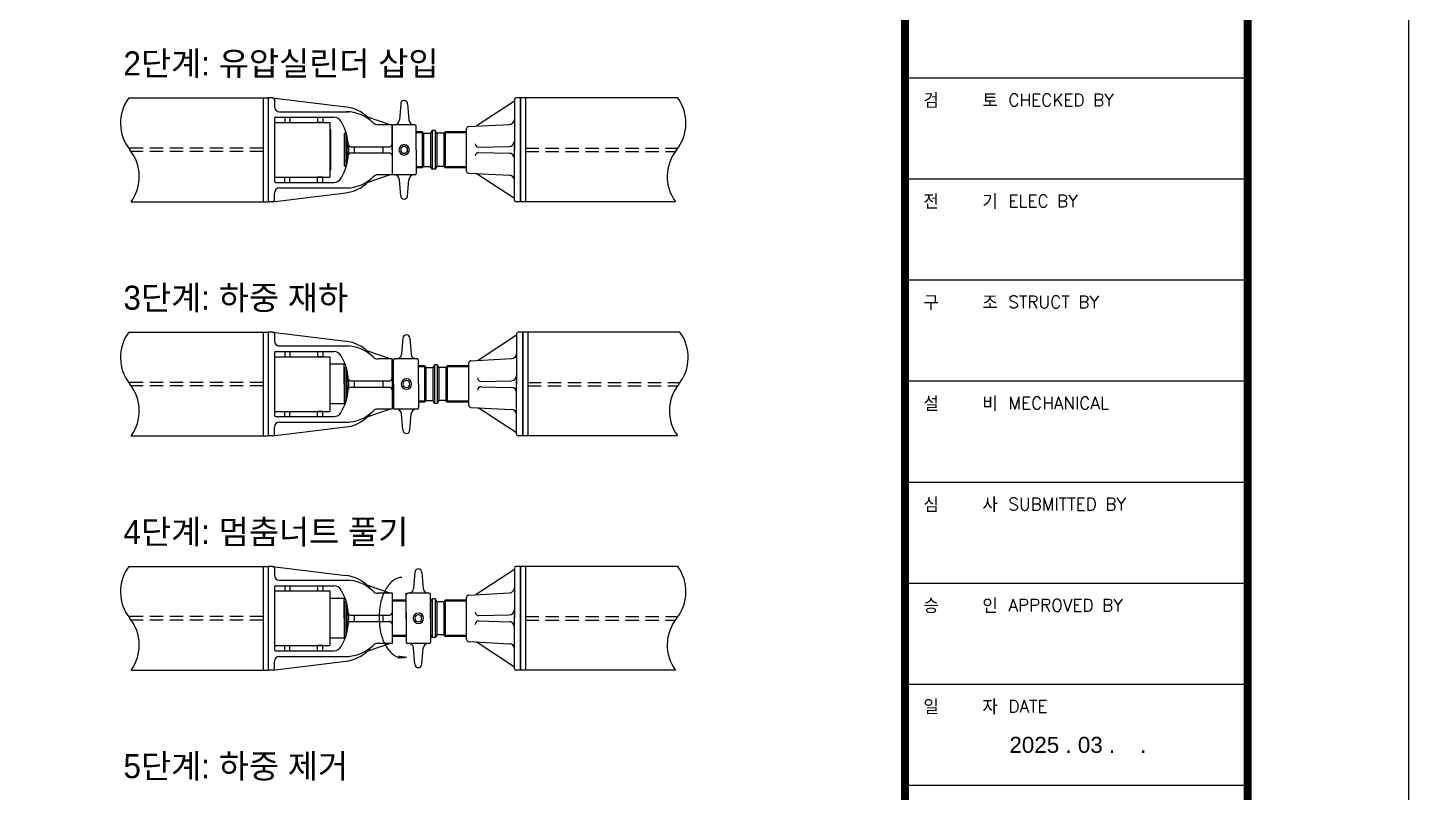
# Model space of a CAD drawing. Header units: millimetres. Extents: x 1073475 to 2890243, y -1340830 to -367733.
# Drawn here: x 2753097 to 2755683, y -372150 to -370718 of the extents above; entities that cross this region are included whole.
import ezdxf
from ezdxf.enums import TextEntityAlignment as Align

# ---------------------------------------------------------------- set-up
doc = ezdxf.new("R2010")
doc.units = ezdxf.units.MM
doc.header["$LTSCALE"] = 50
doc.linetypes.add('DASHED', pattern=[0.75, 0.5, -0.25])
for name, color, linetype in [('11', 11, 'Continuous'), ('3', 3, 'Continuous'), ('ASS', 3, 'Continuous'), ('DASH', 1, 'DASHED'), ('OIL', 6, 'Continuous'), ('ST_BOLT', 7, 'Continuous'), ('TEX', 3, 'Continuous'), ('TEXT', 3, 'Continuous'), ('TEXT1', 7, 'Continuous')]:
    doc.layers.add(name, color=color, linetype=linetype)
doc.styles.add('RXHG', font='arial.ttf')
doc.styles.add('RXHS', font='SIMPLEX.SHX', dxfattribs={"bigfont": 'WHGTXT.SHX'})
doc.styles.add('돋움', font='')
doc.styles.get('돋움').set_extended_font_data('Dotum')

# ---------------------------------------------------------------- blocks, each defined once
blk = doc.blocks.new('dbox')
at = {"layer": '11'}
blk.add_line((81088, 57600), (81088, 1800), dxfattribs=at)
at = {"layer": '11', "const_width": 150}
blk.add_lwpolyline([(81088, 1800), (4288, 1800), (4288, 57600), (81088, 57600)], close=True, dxfattribs=at)
blk.add_lwpolyline([(74675, 57600), (74675, 1800)], dxfattribs=at)
at = {"layer": '3'}
for p, q in [((81088, 28609), (74675, 28609)), ((81088, 26717), (74675, 26717)), ((81088, 24824), (74675, 24824)), ((81088, 22932), (74675, 22932)), ((81088, 21039), (74675, 21039)), ((81088, 19147), (74675, 19147)), ((81088, 17255), (74675, 17255)), ((81088, 15362), (74675, 15362))]:
    blk.add_line(p, q, dxfattribs=at)
at = {"layer": 'TEXT', "color": 7}
blk.add_line((84100, 59400), (84100, 0), dxfattribs=at)
at = {"layer": 'TEX', "color": 6, "linetype": 'Continuous', "style": 'RXHG', "width": 1}
for tag, p in [('일자', (76628, 15972)), ('축척', (76628, 13925)), ('설계번호', (76684, 12170))]:
    blk.add_attdef(tag, p, '', height=300, dxfattribs=at)
at = {"layer": 'TEX', "color": 7, "linetype": 'Continuous', "style": 'RXHG', "width": 1}
blk.add_attdef('파일명', (81840, 4453), '', height=300, rotation=90, dxfattribs=at)
at = {"layer": 'TEX', "linetype": 'Continuous', "style": 'RXHG', "width": 1}
for tag, p in [('도면명-1', (77799, 3389)), ('도면명-2', (77799, 2662))]:
    blk.add_attdef(tag, text='', height=400, dxfattribs=at).set_placement(p, align=Align.CENTER)
at = {"layer": 'TEXT1', "style": 'RXHS', "width": 1}
for s, height, p in [('검    토', 273.3, (75018, 28050)), ('CHECKED BY', 231.3, (76609, 28085)), ('전    기', 273.3, (75018, 26158)), ('ELEC BY', 231.3, (76609, 26192)), ('구    조', 273.3, (75018, 24266)), ('STRUCT BY', 231.3, (76609, 24300)), ('설    비', 273.3, (75018, 22373)), ('MECHANICAL', 231.3, (76609, 22407)), ('심    사', 273.3, (75018, 20481)), ('SUBMITTED BY', 231.29, (76609, 20515)), ('승    인', 273.3, (75018, 18588)), ('APPROVED BY', 231.29, (76609, 18623)), ('일    자', 273.3, (75018, 16696)), ('DATE', 231.3, (76609, 16730))]:
    blk.add_text(s, height=height, dxfattribs=at).set_placement(p)

msp = doc.modelspace()

# ---------------------------------------------------------------- linework, layer by layer
for p, q in [((2753286.2, -370849.2), (2753547.4, -370849.2)), ((2753538.3, -370849.2), (2753538.3, -371043.6)), ((2753547.4, -370849.2), (2753547.4, -371043.6)), ((2753547.4, -370849.2), (2753547.4, -371043.6)), ((2753555.8, -370849.2), (2753547.4, -370849.2)), ((2753555.8, -370849.2), (2753692.8, -370866)), ((2753559.1, -370852.4), (2753559.1, -370865.4)), ((2754008.5, -370855), (2753936.7, -370902.1)), ((2754008.5, -370852.4), (2754008.5, -370946.4)), ((2754008.5, -370852.4), (2754008.5, -370930.4)), ((2754008.5, -370852.4), (2754008.5, -370889.1)), ((2754020.2, -370849.2), (2754011.8, -370849.2)), ((2754314.5, -370849.2), (2754020.2, -370849.2)), ((2754020.2, -370849.2), (2754020.2, -371043.6)), ((2754020.2, -370849.2), (2754020.2, -371043.6)), ((2754020.2, -371043.6), (2754020.2, -370849.2)), ((2754029.3, -370849.2), (2754029.3, -371043.6)), ((2753568.8, -370875.1), (2753699.1, -370875.1)), ((2753559.1, -370887.4), (2753559.1, -371005.4)), ((2753561, -370885.5), (2753670.2, -370885.5)), ((2753578.5, -370885.5), (2753578.5, -370895.2)), ((2753578.5, -370895.2), (2753588.2, -370895.2)), ((2753588.2, -370885.5), (2753588.2, -370895.2)), ((2753640.1, -370885.5), (2753640.1, -370895.2)), ((2753649.8, -370895.2), (2753640.1, -370895.2)), ((2753649.8, -370885.5), (2753649.8, -370895.2)), ((2753776.1, -370899.4), (2753732.4, -370884.3)), ((2753742.4, -370894.3), (2753734.6, -370886.4)), ((2753779.4, -370899.4), (2753753, -370899.4)), ((2753779.4, -370935.7), (2753779.4, -370899.4)), ((2753779.4, -370899.4), (2753779.4, -370993.4)), ((2753919.1, -370986.1), (2753919.1, -370906.7)), ((2753922.8, -370902.8), (2753999.3, -370898.8)), ((2753835.9, -370912.5), (2753824.7, -370912.5)), ((2753835.9, -370914.4), (2753824.7, -370914.4)), ((2753835.9, -370912.5), (2753835.9, -370980.4)), ((2753835.9, -370912.5), (2753838.5, -370915.4)), ((2753838.5, -370915.4), (2753838.5, -370977.4)), ((2753838.5, -370915.4), (2753851.5, -370915.4)), ((2753854.7, -370910.3), (2753851.5, -370915.4)), ((2753851.5, -370915.4), (2753851.5, -370977.4)), ((2753854.7, -370910.3), (2753854.7, -370982.6)), ((2753859.9, -370910.3), (2753854.7, -370910.3)), ((2753859.9, -370910.3), (2753859.9, -370982.6)), ((2753863.1, -370915.4), (2753859.9, -370910.3)), ((2753876.1, -370915.4), (2753863.1, -370915.4)), ((2753863.1, -370915.4), (2753863.1, -370977.4)), ((2753878.7, -370912.5), (2753876.1, -370915.4)), ((2753876.1, -370915.4), (2753876.1, -370977.4)), ((2753878.7, -370912.5), (2753878.7, -370980.4)), ((2753919.1, -370912.5), (2753878.7, -370912.5)), ((2753919.1, -370914.4), (2753878.7, -370914.4)), ((2753701.1, -370940.6), (2753774.5, -370940.6)), ((2753701.1, -370952.2), (2753774.5, -370952.2)), ((2753708.5, -370940.6), (2753708.5, -370952.2)), ((2753762.2, -370940.6), (2753762.2, -370952.2)), ((2753779.4, -370935.7), (2753779.4, -370993.4)), ((2753941.9, -370941.4), (2753999, -370940.1)), ((2753941.9, -370951.4), (2753999, -370952.7)), ((2754008.5, -371040.4), (2754008.5, -370939.5)), ((2753835.9, -370978.4), (2753824.7, -370978.4)), ((2753835.9, -370980.4), (2753824.7, -370980.4)), ((2753835.9, -370980.4), (2753838.5, -370977.4)), ((2753838.5, -370977.4), (2753851.5, -370977.4)), ((2753854.7, -370982.6), (2753851.5, -370977.4)), ((2753859.9, -370982.6), (2753854.7, -370982.6)), ((2753863.1, -370977.4), (2753859.9, -370982.6)), ((2753876.1, -370977.4), (2753863.1, -370977.4)), ((2753878.7, -370980.4), (2753876.1, -370977.4)), ((2753919.1, -370978.4), (2753878.7, -370978.4)), ((2753919.1, -370980.4), (2753878.7, -370980.4)), ((2754008.5, -371040.4), (2754008.5, -370962.4)), ((2753561, -371007.3), (2753670.2, -371007.3)), ((2753578.5, -370997.6), (2753588.2, -370997.6)), ((2753578.5, -371007.3), (2753578.5, -370997.6)), ((2753588.2, -371007.3), (2753588.2, -370997.6)), ((2753649.8, -370997.6), (2753640.1, -370997.6)), ((2753640.1, -371007.3), (2753640.1, -370997.6)), ((2753649.8, -371007.3), (2753649.8, -370997.6)), ((2753776.1, -370993.4), (2753732.4, -371008.5)), ((2753742.4, -370998.6), (2753734.6, -371006.4)), ((2753779.4, -370993.4), (2753753, -370993.4)), ((2753922.8, -370990), (2753999.3, -370994)), ((2754008.5, -371037.8), (2753936.7, -370990.7)), ((2754008.5, -371040.4), (2754008.5, -371003.7)), ((2753555.8, -371043.6), (2753692.8, -371026.8)), ((2753559.1, -371040.4), (2753559.1, -371027.4)), ((2753568.8, -371017.7), (2753699.1, -371017.7)), ((2753290.7, -371043.6), (2753547.4, -371043.6)), ((2753555.8, -371043.6), (2753547.4, -371043.6)), ((2754020.2, -371043.6), (2754011.8, -371043.6)), ((2754310, -371043.6), (2754020.2, -371043.6)), ((2753286.2, -371287.9), (2753547.4, -371287.9)), ((2753538.3, -371287.9), (2753538.3, -371482.3)), ((2753547.4, -371287.9), (2753547.4, -371482.3)), ((2753547.4, -371287.9), (2753547.4, -371482.3)), ((2753555.8, -371287.9), (2753547.4, -371287.9)), ((2753555.8, -371287.9), (2753692.8, -371304.7)), ((2753559.1, -371291.1), (2753559.1, -371304.1)), ((2754012.6, -371293.7), (2753940.8, -371340.8)), ((2754012.6, -371291.1), (2754012.6, -371327.8)), ((2754012.6, -371291.1), (2754012.6, -371369.1)), ((2754012.6, -371291.1), (2754012.6, -371385.1)), ((2754024.3, -371287.9), (2754015.9, -371287.9)), ((2754318.6, -371287.9), (2754024.3, -371287.9)), ((2754024.3, -371482.3), (2754024.3, -371287.9)), ((2754024.3, -371287.9), (2754024.3, -371482.3)), ((2754024.3, -371287.9), (2754024.3, -371482.3)), ((2754033.4, -371287.9), (2754033.4, -371482.3)), ((2753568.8, -371313.8), (2753699.1, -371313.8)), ((2753559.1, -371326.1), (2753559.1, -371444.1)), ((2753561, -371324.2), (2753670.2, -371324.2)), ((2753578.5, -371324.2), (2753578.5, -371333.9)), ((2753578.5, -371333.9), (2753588.2, -371333.9)), ((2753588.2, -371324.2), (2753588.2, -371333.9)), ((2753640.1, -371324.2), (2753640.1, -371333.9)), ((2753649.8, -371333.9), (2753640.1, -371333.9)), ((2753649.8, -371324.2), (2753649.8, -371333.9)), ((2753776.1, -371338.1), (2753732.4, -371323)), ((2753742.4, -371333), (2753734.6, -371325.1)), ((2753779.4, -371338.1), (2753753, -371338.1)), ((2753779.4, -371338.1), (2753779.4, -371432.1)), ((2753779.4, -371374.4), (2753779.4, -371338.1)), ((2753923.2, -371424.8), (2753923.2, -371345.4)), ((2753926.9, -371341.5), (2754003.4, -371337.5)), ((2753840, -371351.1), (2753828.8, -371351.1)), ((2753840, -371353.1), (2753828.8, -371353.1)), ((2753840, -371351.1), (2753840, -371419.1)), ((2753840, -371351.1), (2753842.6, -371354.1)), ((2753842.6, -371354.1), (2753842.6, -371416.1)), ((2753842.6, -371354.1), (2753855.6, -371354.1)), ((2753858.8, -371349), (2753855.6, -371354.1)), ((2753855.6, -371354.1), (2753855.6, -371416.1)), ((2753858.8, -371349), (2753858.8, -371421.3)), ((2753864, -371349), (2753858.8, -371349)), ((2753864, -371349), (2753864, -371421.3)), ((2753867.2, -371354.1), (2753864, -371349)), ((2753867.2, -371354.1), (2753867.2, -371416.1)), ((2753880.2, -371354.1), (2753867.2, -371354.1)), ((2753882.8, -371351.1), (2753880.2, -371354.1)), ((2753880.2, -371354.1), (2753880.2, -371416.1)), ((2753882.8, -371351.1), (2753882.8, -371419.1)), ((2753923.2, -371351.1), (2753882.8, -371351.1)), ((2753923.2, -371353.1), (2753882.8, -371353.1)), ((2753701.1, -371379.3), (2753774.5, -371379.3)), ((2753701.1, -371390.9), (2753774.5, -371390.9)), ((2753708.5, -371379.3), (2753708.5, -371390.9)), ((2753762.2, -371379.3), (2753762.2, -371390.9)), ((2753779.4, -371374.4), (2753779.4, -371432.1)), ((2753946, -371380.1), (2754003.1, -371378.8)), ((2753946, -371390.1), (2754003.1, -371391.4)), ((2754012.6, -371479.1), (2754012.6, -371378.2)), ((2753840, -371417.1), (2753828.8, -371417.1)), ((2753840, -371419.1), (2753828.8, -371419.1)), ((2753840, -371419.1), (2753842.6, -371416.1)), ((2753842.6, -371416.1), (2753855.6, -371416.1)), ((2753858.8, -371421.3), (2753855.6, -371416.1)), ((2753864, -371421.3), (2753858.8, -371421.3)), ((2753867.2, -371416.1), (2753864, -371421.3)), ((2753880.2, -371416.1), (2753867.2, -371416.1)), ((2753882.8, -371419.1), (2753880.2, -371416.1)), ((2753923.2, -371417.1), (2753882.8, -371417.1)), ((2753923.2, -371419.1), (2753882.8, -371419.1)), ((2754012.6, -371479.1), (2754012.6, -371401.1)), ((2753561, -371446), (2753670.2, -371446)), ((2753578.5, -371446), (2753578.5, -371436.3)), ((2753578.5, -371436.3), (2753588.2, -371436.3)), ((2753588.2, -371446), (2753588.2, -371436.3)), ((2753640.1, -371446), (2753640.1, -371436.3)), ((2753649.8, -371436.3), (2753640.1, -371436.3)), ((2753649.8, -371446), (2753649.8, -371436.3)), ((2753776.1, -371432.1), (2753732.4, -371447.2)), ((2753742.4, -371437.2), (2753734.6, -371445.1)), ((2753779.4, -371432.1), (2753753, -371432.1)), ((2753926.9, -371428.7), (2754003.4, -371432.7)), ((2754012.6, -371476.5), (2753940.8, -371429.4)), ((2754012.6, -371479.1), (2754012.6, -371442.4)), ((2753555.8, -371482.3), (2753692.8, -371465.5)), ((2753559.1, -371479.1), (2753559.1, -371466.1)), ((2753568.8, -371456.4), (2753699.1, -371456.4)), ((2753290.7, -371482.3), (2753547.4, -371482.3)), ((2753555.8, -371482.3), (2753547.4, -371482.3)), ((2754024.3, -371482.3), (2754015.9, -371482.3)), ((2754314.2, -371482.3), (2754024.3, -371482.3)), ((2753286.2, -371726.6), (2753547.4, -371726.6)), ((2753538.3, -371726.6), (2753538.3, -371921)), ((2753547.4, -371726.6), (2753547.4, -371921)), ((2753547.4, -371726.6), (2753547.4, -371921)), ((2753555.8, -371726.6), (2753547.4, -371726.6)), ((2753555.8, -371726.6), (2753692.8, -371743.4)), ((2753559.1, -371729.8), (2753559.1, -371742.8)), ((2754008.5, -371732.4), (2753936.7, -371779.5)), ((2754008.5, -371729.8), (2754008.5, -371823.8)), ((2754008.5, -371729.8), (2754008.5, -371807.8)), ((2754008.5, -371729.8), (2754008.5, -371766.5)), ((2754020.2, -371726.6), (2754011.8, -371726.6)), ((2754314.5, -371726.6), (2754020.2, -371726.6)), ((2754020.2, -371726.6), (2754020.2, -371921)), ((2754020.2, -371726.6), (2754020.2, -371921)), ((2754020.2, -371921), (2754020.2, -371726.6)), ((2754029.3, -371726.6), (2754029.3, -371921)), ((2753568.8, -371752.5), (2753699.1, -371752.5)), ((2753776.1, -371776.8), (2753732.4, -371761.7)), ((2753559.1, -371764.8), (2753559.1, -371882.8)), ((2753561, -371762.9), (2753670.2, -371762.9)), ((2753578.5, -371762.9), (2753578.5, -371772.6)), ((2753578.5, -371772.6), (2753588.2, -371772.6)), ((2753588.2, -371762.9), (2753588.2, -371772.6)), ((2753640.1, -371762.9), (2753640.1, -371772.6)), ((2753649.8, -371762.9), (2753649.8, -371772.6)), ((2753742.4, -371771.7), (2753734.6, -371763.8)), ((2753779.4, -371776.8), (2753753, -371776.8)), ((2753779.4, -371776.8), (2753779.4, -371870.8)), ((2753806.1, -371813.1), (2753806.1, -371776.8)), ((2753854.7, -371787.6), (2753854.7, -371860)), ((2753859.9, -371787.6), (2753854.7, -371787.6)), ((2753859.9, -371787.6), (2753859.9, -371860)), ((2753863.1, -371792.8), (2753859.9, -371787.6)), ((2753919.1, -371863.5), (2753919.1, -371784.1)), ((2753922.8, -371780.2), (2753999.3, -371776.2)), ((2753806.1, -371813.1), (2753806.1, -371870.8)), ((2753863.1, -371792.8), (2753863.1, -371854.8)), ((2753876.1, -371792.8), (2753863.1, -371792.8)), ((2753878.7, -371789.8), (2753876.1, -371792.8)), ((2753876.1, -371792.8), (2753876.1, -371854.8)), ((2753878.7, -371789.8), (2753878.7, -371857.8)), ((2753919.1, -371789.8), (2753878.7, -371789.8)), ((2753919.1, -371791.8), (2753878.7, -371791.8)), ((2753701.1, -371818), (2753774.5, -371818)), ((2753701.1, -371829.6), (2753774.5, -371829.6)), ((2753708.5, -371818), (2753708.5, -371829.6)), ((2753762.2, -371818), (2753762.2, -371829.6)), ((2753941.9, -371818.8), (2753999, -371817.5)), ((2753941.9, -371828.8), (2753999, -371830.1)), ((2754008.5, -371917.8), (2754008.5, -371816.9)), ((2753859.9, -371860), (2753854.7, -371860)), ((2753863.1, -371854.8), (2753859.9, -371860)), ((2753876.1, -371854.8), (2753863.1, -371854.8)), ((2753878.7, -371857.8), (2753876.1, -371854.8)), ((2753919.1, -371855.8), (2753878.7, -371855.8)), ((2753919.1, -371857.8), (2753878.7, -371857.8)), ((2754008.5, -371917.8), (2754008.5, -371839.8)), ((2753561, -371884.7), (2753670.2, -371884.7)), ((2753578.5, -371884.7), (2753578.5, -371875)), ((2753578.5, -371875), (2753588.2, -371875)), ((2753588.2, -371884.7), (2753588.2, -371875)), ((2753640.1, -371884.7), (2753640.1, -371875)), ((2753649.8, -371875), (2753640.1, -371875)), ((2753649.8, -371884.7), (2753649.8, -371875)), ((2753776.1, -371870.8), (2753732.4, -371885.9)), ((2753742.4, -371875.9), (2753734.6, -371883.8)), ((2753779.4, -371870.8), (2753753, -371870.8)), ((2753922.8, -371867.4), (2753999.3, -371871.4)), ((2754008.5, -371915.2), (2753936.7, -371868.1)), ((2754008.5, -371917.8), (2754008.5, -371881.1)), ((2753555.8, -371921), (2753692.8, -371904.2)), ((2753559.1, -371917.8), (2753559.1, -371904.8)), ((2753568.8, -371895.1), (2753699.1, -371895.1)), ((2753290.7, -371921), (2753547.4, -371921)), ((2753555.8, -371921), (2753547.4, -371921)), ((2754020.2, -371921), (2754011.8, -371921)), ((2754310, -371921), (2754020.2, -371921))]:
    msp.add_line(p, q)
for centre, radius, start, end in [((2753350.7, -370896.3), 79.9, 143.8732, 218.7696), ((2753555.8, -370852.4), 3.24, 0, 90), ((2754011.8, -370852.4), 3.24, 90, 180), ((2754250, -370896.3), 79.9, 321.2304, 36.1268), ((2753568.8, -370865.4), 9.72, 180, 270), ((2753684.2, -370936.8), 71.3, 45, 82.9969), ((2753693.8, -370946.4), 71.3, 45.3602, 90), ((2753561, -370887.4), 1.94, 90, 180), ((2753670.2, -370901.7), 16.2, 29.7623, 90), ((2753592, -370946.4), 106.3, 0, 29.7623), ((2753753, -370886.5), 13, 225.3602, 270), ((2753923, -370906.7), 3.89, 93, 180), ((2753998.8, -370889.1), 9.72, 273, 0), ((2753998.8, -370930.4), 9.72, 271.2674, 0), ((2753226.1, -370996.5), 79.9, 323.8732, 38.7696), ((2753592, -370946.4), 106.3, 330.2377, 0), ((2753701.1, -370937.3), 3.24, 184.7518, 270), ((2753701.1, -370955.5), 3.24, 90, 175.2482), ((2753701.1, -370955.5), 3.24, 90, 175.2482), ((2753774.5, -370935.7), 4.86, 270, 0), ((2753774.5, -370957.1), 4.86, 0, 90), ((2753941.8, -370934.9), 6.48, 180, 271.2674), ((2753941.8, -370957.9), 6.48, 88.7326, 180), ((2753998.8, -370962.4), 9.72, 0, 88.7326), ((2754374.6, -370996.5), 79.9, 141.2304, 216.1268), ((2753923, -370986.1), 3.89, 180, 267), ((2753561, -371005.4), 1.94, 180, 270), ((2753670.2, -370991.1), 16.2, 270, 330.2377), ((2753684.2, -370956), 71.3, 277.0031, 315), ((2753693.8, -370946.4), 71.3, 270, 314.6398), ((2753753, -371006.3), 13, 90, 134.6398), ((2753998.8, -371003.7), 9.72, 0, 87), ((2753568.8, -371027.4), 9.72, 90, 180), ((2753555.8, -371040.4), 3.24, 270, 0), ((2754011.8, -371040.4), 3.24, 180, 270), ((2753350.7, -371335), 79.9, 143.8732, 218.7696), ((2753555.8, -371291.1), 3.24, 0, 90), ((2754015.9, -371291.1), 3.24, 90, 180), ((2754254.1, -371335), 79.9, 321.2304, 36.1268), ((2753568.8, -371304.1), 9.72, 180, 270), ((2753684.2, -371375.5), 71.3, 45, 82.9969), ((2753693.8, -371385.1), 71.3, 45.3602, 90), ((2753561, -371326.1), 1.94, 90, 180), ((2753670.2, -371340.4), 16.2, 29.7623, 90), ((2753592, -371385.1), 106.3, 0, 29.7623), ((2753753, -371325.2), 13, 225.3602, 270), ((2753927.1, -371345.4), 3.89, 93, 180), ((2754002.9, -371327.8), 9.72, 273, 0), ((2753945.9, -371373.6), 6.48, 180, 271.2674), ((2754002.9, -371369.1), 9.72, 271.2674, 0), ((2753226.1, -371435.2), 79.9, 323.8732, 38.7696), ((2753592, -371385.1), 106.3, 330.2377, 0), ((2753701.1, -371376), 3.24, 184.7518, 270), ((2753701.1, -371394.2), 3.24, 90, 175.2482), ((2753701.1, -371394.2), 3.24, 90, 175.2482), ((2753774.5, -371374.4), 4.86, 270, 0), ((2753774.5, -371395.8), 4.86, 0, 90), ((2753945.9, -371396.6), 6.48, 88.7326, 180), ((2754002.9, -371401.1), 9.72, 0, 88.7326), ((2754378.7, -371435.2), 79.9, 141.2304, 216.1268), ((2753927.1, -371424.8), 3.89, 180, 267), ((2753561, -371444.1), 1.94, 180, 270), ((2753670.2, -371429.8), 16.2, 270, 330.2377), ((2753684.2, -371394.7), 71.3, 277.0031, 315), ((2753693.8, -371385.1), 71.3, 270, 314.6398), ((2753753, -371445), 13, 90, 134.6398), ((2754002.9, -371442.4), 9.72, 0, 87), ((2753568.8, -371466.1), 9.72, 90, 180), ((2753555.8, -371479.1), 3.24, 270, 0), ((2754015.9, -371479.1), 3.24, 180, 270), ((2753350.7, -371773.7), 79.9, 143.8732, 218.7696), ((2753555.8, -371729.8), 3.24, 0, 90), ((2754011.8, -371729.8), 3.24, 90, 180), ((2754250, -371773.7), 79.9, 321.2304, 36.1268), ((2753568.8, -371742.8), 9.72, 180, 270), ((2753684.2, -371814.2), 71.3, 45, 82.9969), ((2753693.8, -371823.8), 71.3, 45.3602, 90), ((2753561, -371764.8), 1.94, 90, 180), ((2753670.2, -371779.1), 16.2, 29.7623, 90), ((2753592, -371823.8), 106.3, 0, 29.7623), ((2753753, -371763.9), 13, 225.3602, 270), ((2753923, -371784.1), 3.89, 93, 180), ((2753998.8, -371766.5), 9.72, 273, 0), ((2753774.5, -371813.1), 4.86, 270, 0), ((2753941.8, -371812.3), 6.48, 180, 271.2674), ((2753998.8, -371807.8), 9.72, 271.2674, 0), ((2753226.1, -371873.9), 79.9, 323.8732, 38.7696), ((2753592, -371823.8), 106.3, 330.2377, 0), ((2753701.1, -371814.7), 3.24, 184.7518, 270), ((2753701.1, -371832.9), 3.24, 90, 175.2482), ((2753701.1, -371832.9), 3.24, 90, 175.2482), ((2753774.5, -371834.5), 4.86, 0, 90), ((2753941.8, -371835.3), 6.48, 88.7326, 180), ((2753998.8, -371839.8), 9.72, 0, 88.7326), ((2754374.6, -371873.9), 79.9, 141.2304, 216.1268), ((2753923, -371863.5), 3.89, 180, 267), ((2753561, -371882.8), 1.94, 180, 270), ((2753670.2, -371868.5), 16.2, 270, 330.2377), ((2753684.2, -371833.4), 71.3, 277.0031, 315), ((2753693.8, -371823.8), 71.3, 270, 314.6398), ((2753753, -371883.7), 13, 90, 134.6398), ((2753998.8, -371881.1), 9.72, 0, 87), ((2753568.8, -371904.8), 9.72, 90, 180), ((2753555.8, -371917.8), 3.24, 270, 0), ((2754011.8, -371917.8), 3.24, 180, 270)]:
    msp.add_arc(centre, radius, start, end)
at = {"layer": 'ASS'}
for p, q in [((2753854.7, -371787.6), (2753851.5, -371792.8)), ((2753851.5, -371792.8), (2753851.5, -371854.8)), ((2753854.7, -371860), (2753851.5, -371854.8))]:
    msp.add_line(p, q, dxfattribs=at)
at = {"layer": 'DASH'}
for p, q in [((2753538.3, -370943.2), (2753285.9, -370943.2)), ((2753538.3, -370949.6), (2753290.9, -370949.6)), ((2754029.3, -370943.2), (2754314.8, -370943.2)), ((2754029.3, -370949.6), (2754309.8, -370949.6)), ((2753538.3, -371381.9), (2753285.9, -371381.9)), ((2753538.3, -371388.3), (2753290.9, -371388.3)), ((2754033.4, -371381.9), (2754318.9, -371381.9)), ((2754033.4, -371388.3), (2754313.9, -371388.3)), ((2753538.3, -371820.6), (2753285.9, -371820.6)), ((2753538.3, -371827), (2753290.9, -371827)), ((2754029.3, -371820.6), (2754314.8, -371820.6)), ((2754029.3, -371827), (2754309.8, -371827))]:
    msp.add_line(p, q, dxfattribs=at)
at = {"layer": 'OIL', "color": 151}
for p, q in [((2753559.1, -370895.2), (2753662.7, -370895.2)), ((2753559.1, -370895.2), (2753559.1, -370997.6)), ((2753662.7, -370895.2), (2753662.7, -370997.6)), ((2753664.8, -370909.1), (2753662.7, -370909.1)), ((2753664.8, -370983.7), (2753664.8, -370909.1)), ((2753664.8, -370983.7), (2753662.7, -370983.7)), ((2753559.1, -370997.6), (2753662.7, -370997.6)), ((2753559.1, -371333.9), (2753559.1, -371436.3)), ((2753559.1, -371333.9), (2753662.7, -371333.9)), ((2753662.7, -371333.9), (2753662.7, -371436.3)), ((2753689.8, -371347.8), (2753662.7, -371347.8)), ((2753689.8, -371385.1), (2753689.8, -371347.8)), ((2753689.8, -371385.1), (2753689.8, -371422.4)), ((2753689.8, -371422.4), (2753662.7, -371422.4)), ((2753559.1, -371436.3), (2753662.7, -371436.3)), ((2753559.1, -371772.6), (2753559.1, -371875)), ((2753559.1, -371772.6), (2753662.7, -371772.6)), ((2753559.1, -371772.6), (2753559.1, -371875)), ((2753662.7, -371772.6), (2753662.7, -371875)), ((2753689.8, -371786.5), (2753662.7, -371786.5)), ((2753689.8, -371823.8), (2753689.8, -371786.5)), ((2753689.8, -371823.8), (2753689.8, -371861.1)), ((2753689.8, -371861.1), (2753662.7, -371861.1)), ((2753559.1, -371875), (2753662.7, -371875))]:
    msp.add_line(p, q, dxfattribs=at)
at = {"layer": 'OIL', "color": 2}
msp.add_lwpolyline([(2753797.9, -371747.1, 0.158931), (2753783, -371752, 0.106428), (2753767.7, -371769.1, 0.071454), (2753758.7, -371792.1, 0.05779), (2753755.2, -371822.3, 0.05779), (2753758.7, -371852.6, 0.071454), (2753767.7, -371875.5, 0.106428), (2753783, -371892.7, 0.158931), (2753797.9, -371897.6, 0.090594), (2753806.8, -371896, 0.106428)], format="xyb", dxfattribs=at)
msp.add_solid([(2753791.2, -371893.6), (2753791.3, -371899.5), (2753809, -371896.2)], dxfattribs=at)
at = {"layer": 'ST_BOLT'}
for p, q in [((2753795.6, -370860.5), (2753793.1, -370890.5)), ((2753808.5, -370860.5), (2753811, -370890.5)), ((2753779.4, -370946.4), (2753779.4, -370902)), ((2753820.7, -370899.4), (2753782, -370899.4)), ((2753783.4, -370899.4), (2753782, -370899.4)), ((2753782.6, -370899.4), (2753782, -370899.4)), ((2753822.1, -370899.4), (2753820.7, -370899.4)), ((2753824.7, -370946.4), (2753824.7, -370902)), ((2753689.8, -370916), (2753689.8, -370976.9)), ((2753693, -370916), (2753689.8, -370916)), ((2753693, -370916), (2753689.8, -370916)), ((2753693, -370916), (2753693, -370975.6)), ((2753694.2, -370917.2), (2753693, -370917.2)), ((2753694.2, -370917.2), (2753693, -370917.2)), ((2753695, -370920.2), (2753695, -370972.6)), ((2753695, -370920.2), (2753695, -370972.6)), ((2753779.4, -370946.4), (2753779.4, -370990.8)), ((2753824.7, -370946.4), (2753824.7, -370990.8)), ((2753693, -370976.9), (2753689.8, -370976.9)), ((2753693, -370975.6), (2753693, -370976.9)), ((2753694.2, -370975.6), (2753693, -370975.6)), ((2753820.7, -370993.4), (2753782, -370993.4)), ((2753783.4, -370993.4), (2753782, -370993.4)), ((2753782.6, -370993.4), (2753782, -370993.4)), ((2753795.6, -371032.3), (2753793.1, -371002.3)), ((2753808.5, -371032.3), (2753811, -371002.3)), ((2753822.1, -370993.4), (2753820.7, -370993.4)), ((2753799.7, -371299.2), (2753797.2, -371329.2)), ((2753812.6, -371299.2), (2753815.1, -371329.2)), ((2753782.1, -371385.1), (2753782.1, -371340.7)), ((2753785.3, -371338.1), (2753784.7, -371338.1)), ((2753786.1, -371338.1), (2753784.7, -371338.1)), ((2753824.8, -371338.1), (2753786.1, -371338.1)), ((2753826.3, -371338.1), (2753824.8, -371338.1)), ((2753828.8, -371385.1), (2753828.8, -371340.7)), ((2753689.8, -371354.6), (2753689.8, -371415.6)), ((2753693, -371354.6), (2753689.8, -371354.6)), ((2753693, -371354.6), (2753689.8, -371354.6)), ((2753693, -371354.6), (2753693, -371414.3)), ((2753694.2, -371355.9), (2753693, -371355.9)), ((2753694.2, -371355.9), (2753693, -371355.9)), ((2753695, -371358.9), (2753695, -371411.3)), ((2753695, -371358.9), (2753695, -371411.3)), ((2753782.1, -371385.1), (2753782.1, -371429.5)), ((2753828.8, -371385.1), (2753828.8, -371429.5)), ((2753693, -371415.6), (2753689.8, -371415.6)), ((2753694.2, -371414.3), (2753693, -371414.3)), ((2753693, -371414.3), (2753693, -371415.6)), ((2753785.3, -371432.1), (2753784.7, -371432.1)), ((2753786.1, -371432.1), (2753784.7, -371432.1)), ((2753824.8, -371432.1), (2753786.1, -371432.1)), ((2753799.7, -371471), (2753797.2, -371441)), ((2753812.6, -371471), (2753815.1, -371441)), ((2753826.3, -371432.1), (2753824.8, -371432.1)), ((2753822.3, -371737.9), (2753819.8, -371767.9)), ((2753835.3, -371737.9), (2753837.8, -371767.9)), ((2753806.1, -371823.8), (2753806.1, -371779.4)), ((2753809.3, -371776.8), (2753808.7, -371776.8)), ((2753810.1, -371776.8), (2753808.7, -371776.8)), ((2753847.5, -371776.8), (2753808.7, -371776.8)), ((2753848.9, -371776.8), (2753847.5, -371776.8)), ((2753851.5, -371823.8), (2753851.5, -371779.4)), ((2753689.8, -371793.3), (2753689.8, -371854.3)), ((2753693, -371793.3), (2753689.8, -371793.3)), ((2753693, -371793.3), (2753689.8, -371793.3)), ((2753693, -371793.3), (2753693, -371853)), ((2753694.2, -371794.6), (2753693, -371794.6)), ((2753694.2, -371794.6), (2753693, -371794.6)), ((2753695, -371797.6), (2753695, -371850)), ((2753695, -371797.6), (2753695, -371850)), ((2753806.1, -371789.8), (2753779.4, -371789.8)), ((2753806.1, -371791.8), (2753779.4, -371791.8)), ((2753806.1, -371823.8), (2753806.1, -371868.2)), ((2753851.5, -371823.8), (2753851.5, -371868.2)), ((2753693, -371854.3), (2753689.8, -371854.3)), ((2753694.2, -371853), (2753693, -371853)), ((2753693, -371853), (2753693, -371854.3)), ((2753806.1, -371855.8), (2753779.4, -371855.8)), ((2753806.1, -371857.8), (2753779.4, -371857.8)), ((2753809.3, -371870.8), (2753808.7, -371870.8)), ((2753810.1, -371870.8), (2753808.7, -371870.8)), ((2753847.5, -371870.8), (2753808.7, -371870.8)), ((2753822.3, -371909.7), (2753819.8, -371879.7)), ((2753835.3, -371909.7), (2753837.8, -371879.7)), ((2753848.9, -371870.8), (2753847.5, -371870.8))]:
    msp.add_line(p, q, dxfattribs=at)
for centre, radius, start, end in [((2753802.1, -370860.5), 6.48, 0, 180), ((2753782, -370902), 2.59, 90, 180), ((2753783.4, -370889.7), 9.72, 270, 355.2364), ((2753820.7, -370889.7), 9.72, 184.7636, 270), ((2753822.1, -370902), 2.59, 0, 90), ((2753802.1, -370946.4), 9.72, 0, 180), ((2753802.1, -370946.4), 9.72, 180, 0), ((2753802.1, -370946.4), 6.48, 0, 180), ((2753802.1, -370946.4), 6.48, 180, 0), ((2753782, -370990.8), 2.59, 180, 270), ((2753783.4, -371003.1), 9.72, 4.7636, 90), ((2753820.7, -371003.1), 9.72, 90, 175.2364), ((2753822.1, -370990.8), 2.59, 270, 0), ((2753802.1, -371032.3), 6.48, 180, 0), ((2753806.2, -371299.2), 6.48, 0, 180), ((2753784.7, -371340.7), 2.59, 90, 180), ((2753787.5, -371328.4), 9.72, 270, 355.2364), ((2753824.8, -371328.4), 9.72, 184.7636, 270), ((2753826.3, -371340.7), 2.59, 0, 90), ((2753806.2, -371385.1), 9.72, 0, 180), ((2753806.2, -371385.1), 9.72, 180, 0), ((2753806.2, -371385.1), 6.48, 0, 180), ((2753806.2, -371385.1), 6.48, 180, 0), ((2753784.7, -371429.5), 2.59, 180, 270), ((2753787.5, -371441.8), 9.72, 4.7636, 90), ((2753824.8, -371441.8), 9.72, 90, 175.2364), ((2753826.3, -371429.5), 2.59, 270, 0), ((2753806.2, -371471), 6.48, 180, 0), ((2753828.8, -371737.9), 6.48, 0, 180), ((2753808.7, -371779.4), 2.59, 90, 180), ((2753810.1, -371767.1), 9.72, 270, 355.2364), ((2753847.5, -371767.1), 9.72, 184.7636, 270), ((2753848.9, -371779.4), 2.59, 0, 90), ((2753828.8, -371823.8), 9.72, 0, 180), ((2753828.8, -371823.8), 9.72, 180, 0), ((2753828.8, -371823.8), 6.48, 0, 180), ((2753828.8, -371823.8), 6.48, 180, 0), ((2753808.7, -371868.2), 2.59, 180, 270), ((2753810.1, -371880.5), 9.72, 4.7636, 90), ((2753847.5, -371880.5), 9.72, 90, 175.2364), ((2753848.9, -371868.2), 2.59, 270, 0), ((2753828.8, -371909.7), 6.48, 180, 0)]:
    msp.add_arc(centre, radius, start, end, dxfattribs=at)

# ---------------------------------------------------------------- block references
ref = msp.add_blockref('dbox', (2747272.7, -373673.1), dxfattribs=dict(xscale=0.1, yscale=0.1, zscale=0.1))
ref.add_attrib('일자', '2025 . 03 .    .', (2754935.6, -372075.8), dxfattribs={"layer": 'TEX', "color": 6, "linetype": 'Continuous', "height": 30, "style": 'RXHG', "width": 1})

# ---------------------------------------------------------------- texts
at = {"style": '돋움'}
for s, p in [('2단계: 유압실린더 삽입', (2753276.4, -370807.1)), ('3단계: 하중 재하', (2753276.4, -371245.8)), ('4단계: 멈춤너트 풀기', (2753276.4, -371684.5)), ('5단계: 하중 제거', (2753276.4, -372123.2))]:
    msp.add_text(s, height=45, dxfattribs=at).set_placement(p)

doc.saveas('drawing.dxf')
